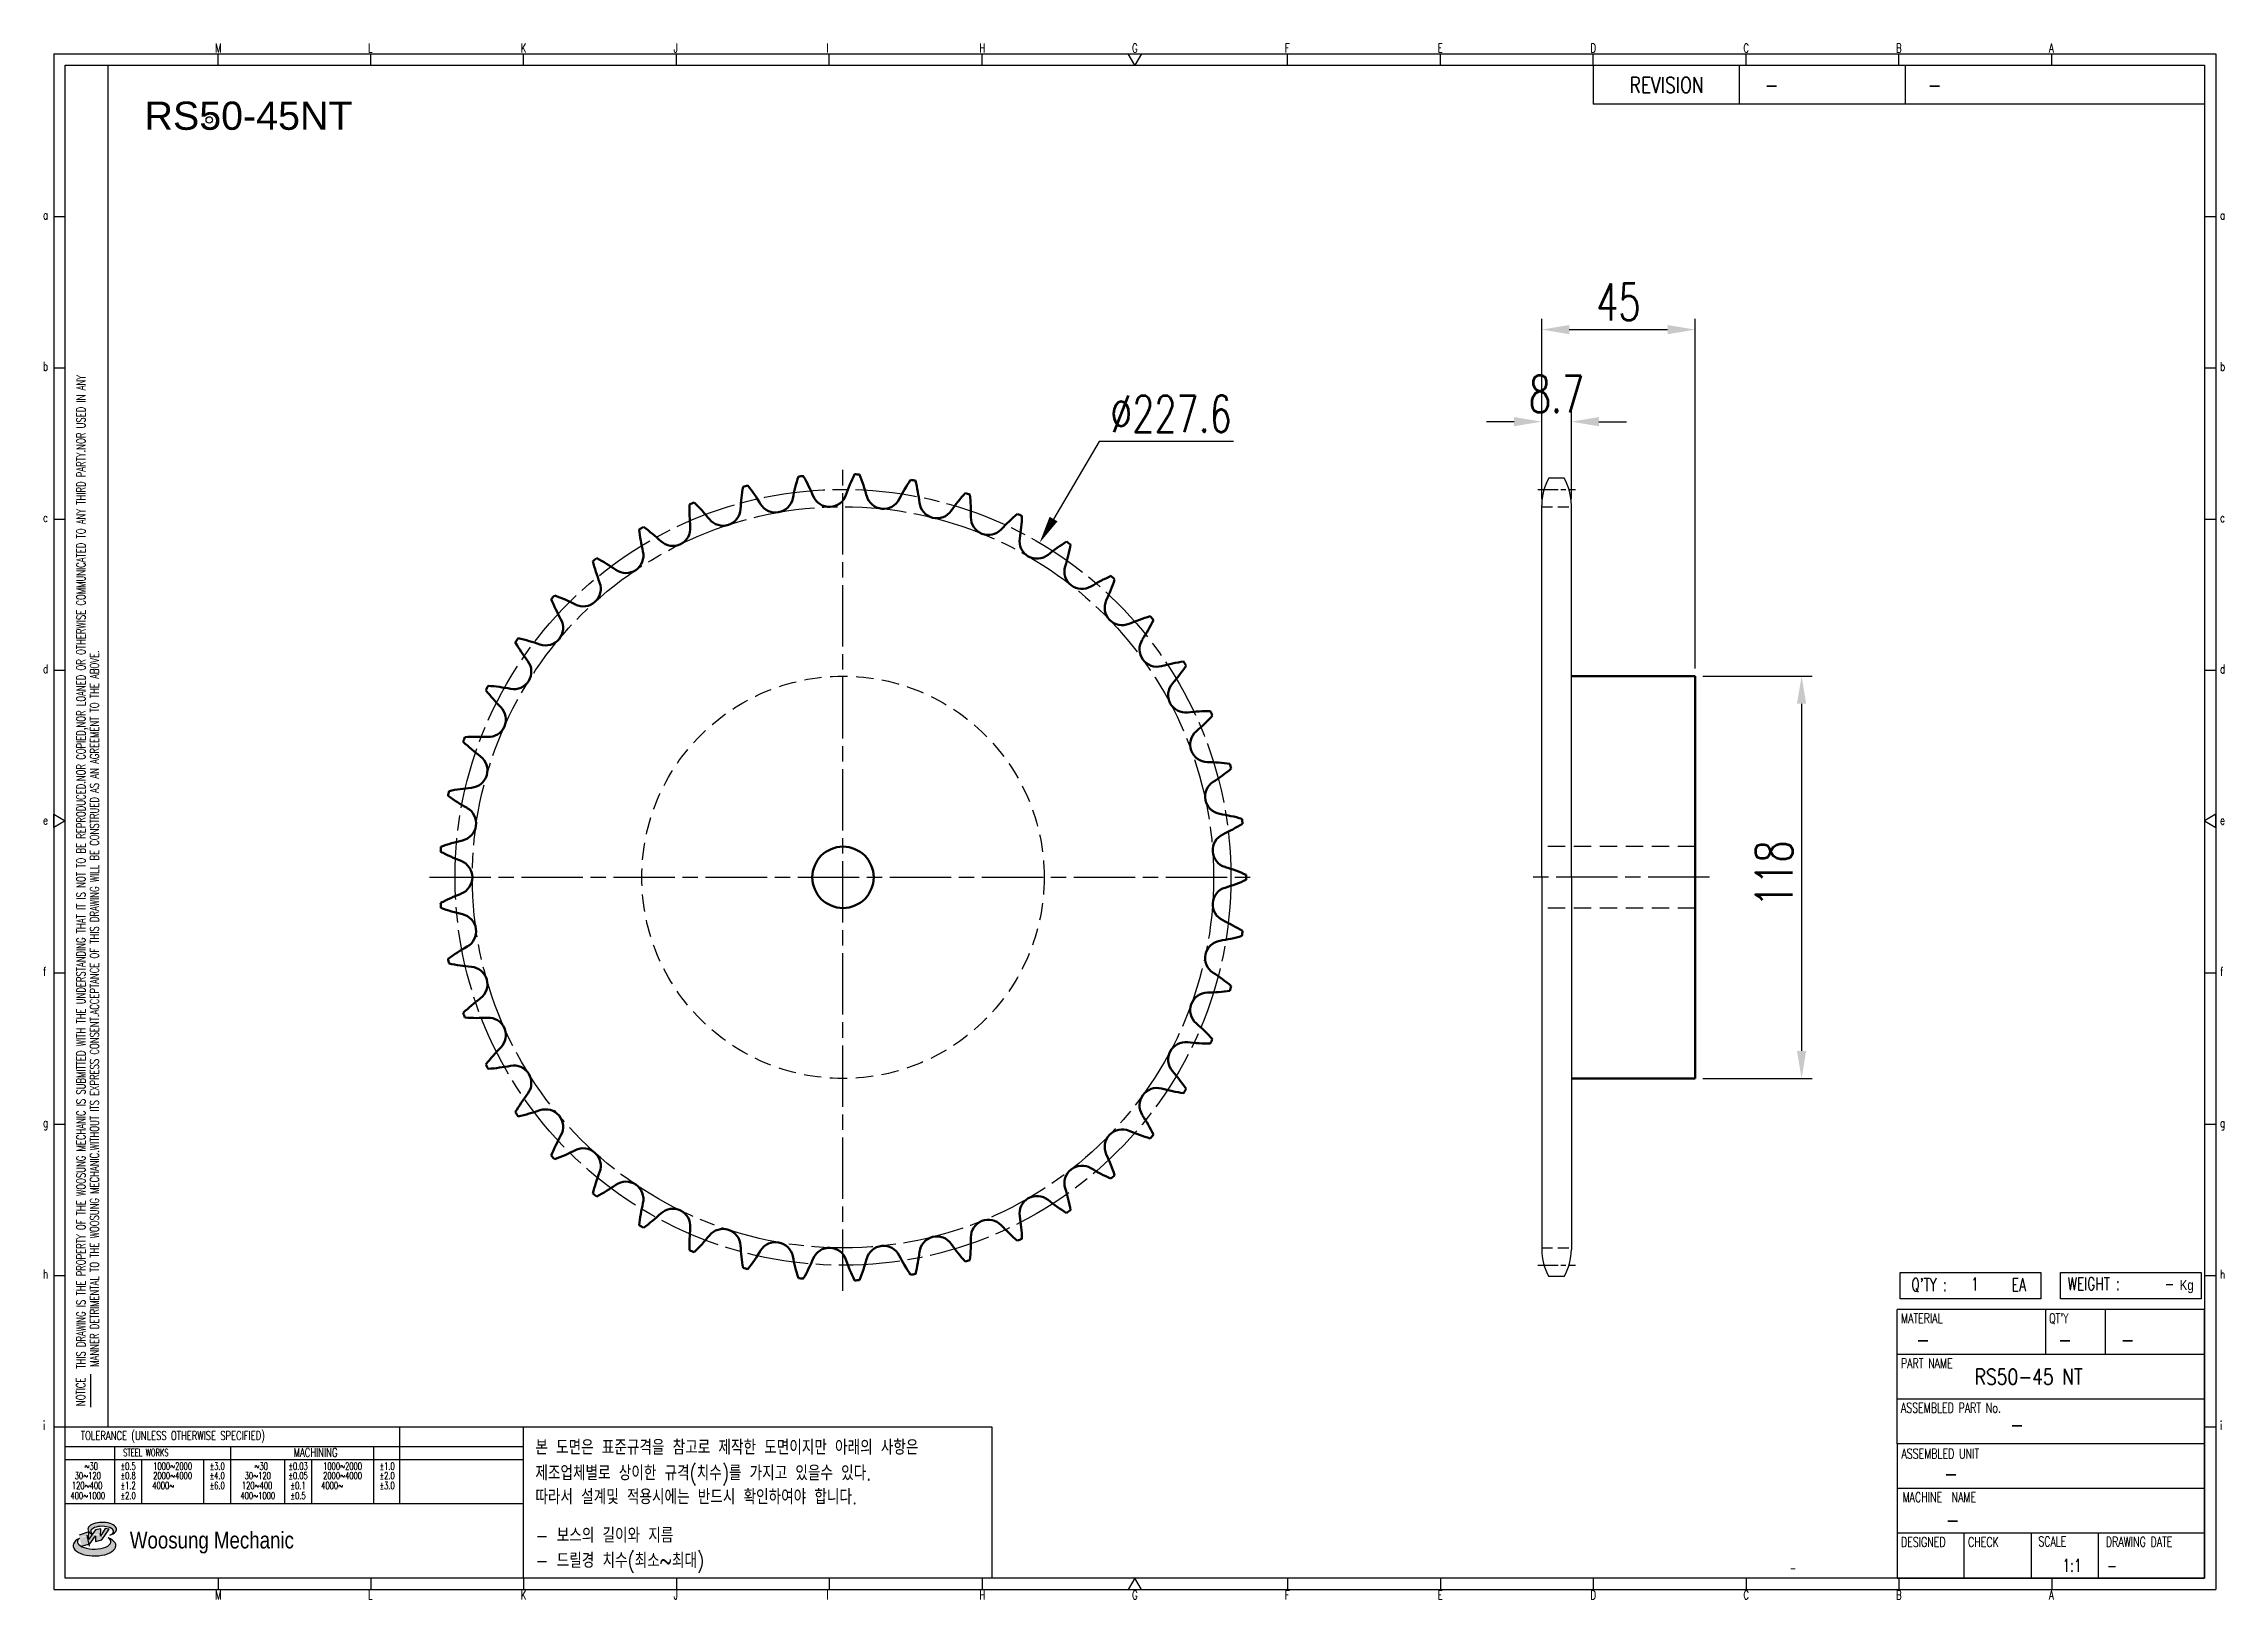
# Model space of a CAD drawing. Header units: millimetres. Extents: x 8306 to 8946, y 4749 to 5205.
import ezdxf
from ezdxf.enums import TextEntityAlignment as Align

# ---------------------------------------------------------------- set-up
doc = ezdxf.new("R2010")
doc.units = ezdxf.units.MM
for name, pattern in [('AM_ISO08W050', [18, 12, -1.5, 3, -1.5]), ('AM_ISO08W050x2', [9, 6, -0.75, 1.5, -0.75]), ('HIDDEN', [9.525, 6.35, -3.175])]:
    doc.linetypes.add(name, pattern=pattern)
for name, color, linetype, lineweight in [('20', 7, 'Continuous', 50), ('22', 30, 'AM_ISO08W050', 25), ('23', 40, 'AM_ISO08W050', 25), ('VIS', 7, 'Continuous', 50)]:
    doc.layers.add(name, color=color, linetype=linetype, lineweight=lineweight)
for name, color, linetype in [('HL', 2, 'HIDDEN'), ('S-DIM', 7, 'Continuous'), ('TITLE', 7, 'Continuous'), ('도면레이아웃', 7, 'Continuous')]:
    doc.layers.add(name, color=color, linetype=linetype)
doc.styles.add('HAN', font='ROMANS.shx', dxfattribs={"width": 0.7, "bigfont": 'whgtxt.shx'})
doc.styles.add('HKD_ST2', font='romans.shx', dxfattribs={"width": 0.7, "height": 4, "bigfont": '@extfont2.shx'})
doc.styles.add('HSG', font='SIMPLEX.shx', dxfattribs={"width": 0.7, "bigfont": 'HSG.shx'})
doc.styles.add('ROMANS', font='romans.shx', dxfattribs={"width": 0.7, "bigfont": 'whgtxt.shx'})
doc.styles.add('SLDTEXTSTYLE4', font='arial.ttf', dxfattribs={"width": 0.8})
doc.styles.get("Standard").update_dxf_attribs({"font": 'arial.ttf'})
doc.dimstyles.new('APP23', dxfattribs={"dimscale": 4.5, "dimtxt": 2.4, "dimasz": 1.8, "dimexe": 0.7, "dimexo": 0.5, "dimgap": 0.6, "dimtad": 1, "dimtoh": 1, "dimdec": 1, "dimrnd": 0.01, "dimzin": 9, "dimdsep": 46, "dimtxsty": 'HSG', "dimcen": 0, "dimclrd": 1, "dimclre": 1, "dimclrt": 256, "dimazin": 2, "dimtp": 1, "dimtm": 1, "dimtfac": 0.5, "dimtdec": 1, "dimtix": 1, "dimtofl": 0, "dimtmove": 0, "dimatfit": 3, "dimfxl": 0, "dimtvp": 1, "dimtolj": 2, "dimlwd": -1, "dimlwe": -1, "dimarcsym": 0})

# ---------------------------------------------------------------- blocks, each defined once
blk = doc.blocks.new('SUYWSHJH')
at = {"layer": '도면레이아웃'}
h = blk.add_hatch(color=10, dxfattribs=at)
h.paths.add_polyline_path([(1.544, 35.177), (1.554, 34.966), (1.779, 35.034), (2.054, 35.422), (1.908, 35.446), (1.728, 35.167), (1.741, 35.439), (1.547, 35.405), (1.292, 35.041), (1.295, 35.33), (0.943, 35.208), (1.03, 34.8), (1.336, 34.885)])
edge = h.paths.add_edge_path()
edge.add_ellipse((1.795, 35.421), major_axis=(-0.53, 0), ratio=0.487785, start_angle=122.36065, end_angle=403.39574)
edge.add_line((1.411, 35.244), (1.419, 35.261))
edge.add_ellipse((1.798, 35.344), major_axis=(-0.423, 0), ratio=0.444396, start_angle=131.58977, end_angle=386.19408, ccw=False)
edge = h.paths.add_edge_path()
edge.add_ellipse((1.512, 34.815), major_axis=(-0.793, 0), ratio=0.480113, start_angle=314.67633, end_angle=590.85213)
edge.add_ellipse((1.501, 34.958), major_axis=(-0.62, 0), ratio=0.43311, start_angle=331.7024, end_angle=574.42495, ccw=False)
for p, q in [((0, 90.118), (80.15, 90.118)), ((0, 90.118), (0, 33.191)), ((6.089, 89.693), (6.089, 90.118)), ((11.753, 89.693), (11.753, 90.118)), ((17.418, 89.693), (17.418, 90.118)), ((23.082, 89.693), (23.082, 90.118)), ((28.746, 89.693), (28.746, 90.118)), ((34.411, 89.693), (34.411, 90.118)), ((45.739, 89.693), (45.739, 90.118)), ((51.404, 89.693), (51.404, 90.118)), ((57.068, 89.693), (57.068, 90.118)), ((62.732, 89.693), (62.732, 90.118)), ((68.397, 89.693), (68.397, 90.118)), ((74.061, 89.693), (74.061, 90.118)), ((80.15, 90.118), (80.15, 33.191)), ((0, 84.085), (0.425, 84.085)), ((79.725, 84.085), (80.15, 84.085)), ((0, 78.478), (0.425, 78.478)), ((79.725, 78.478), (80.15, 78.478)), ((0, 72.87), (0.425, 72.87)), ((79.725, 72.87), (80.15, 72.87)), ((0, 67.262), (0.425, 67.262)), ((79.725, 67.262), (80.15, 67.262)), ((0, 56.047), (0.425, 56.047)), ((79.725, 56.047), (80.15, 56.047)), ((0, 50.439), (0.425, 50.439)), ((79.725, 50.439), (80.15, 50.439)), ((0, 44.832), (0.425, 44.832)), ((79.725, 44.832), (80.15, 44.832)), ((1.377, 39.947), (1.377, 41.174)), ((0, 39.224), (0.425, 39.224)), ((79.725, 39.224), (80.15, 39.224)), ((0, 33.191), (80.15, 33.191)), ((6.089, 33.616), (6.089, 33.191)), ((11.753, 33.616), (11.753, 33.191)), ((17.418, 33.616), (17.418, 33.191)), ((23.082, 33.616), (23.082, 33.191)), ((28.746, 33.616), (28.746, 33.191)), ((34.411, 33.616), (34.411, 33.191)), ((45.739, 33.616), (45.739, 33.191)), ((51.404, 33.616), (51.404, 33.191)), ((57.068, 33.616), (57.068, 33.191)), ((62.732, 33.616), (62.732, 33.191)), ((68.397, 33.616), (68.397, 33.191)), ((74.061, 33.616), (74.061, 33.191))]:
    blk.add_line(p, q)
at = {"color": 2}
for p, q in [((2.017, 39.224), (2.017, 89.693)), ((0.425, 39.224), (17.418, 39.224)), ((12.816, 39.224), (12.816, 36.382)), ((17.418, 33.616), (17.418, 39.224)), ((0.425, 38.487), (17.418, 38.487)), ((0.425, 38.012), (17.418, 38.012)), ((2.257, 38.487), (2.257, 36.382)), ((3.257, 38.012), (3.257, 36.382)), ((5.557, 38.012), (5.557, 36.382)), ((6.557, 38.5), (6.557, 36.382)), ((8.557, 38.012), (8.557, 36.382)), ((9.557, 38.026), (9.557, 36.382)), ((11.857, 38.487), (11.857, 36.382)), ((0.425, 36.382), (17.418, 36.382))]:
    blk.add_line(p, q, dxfattribs=at)
at = {"color": 6, "ltscale": 0.5}
for p, q in [((57.068, 89.693), (57.068, 88.246)), ((62.47, 89.693), (62.47, 88.246)), ((68.635, 89.693), (68.635, 88.246)), ((79.725, 88.246), (57.068, 88.246)), ((68.336, 38.59), (68.336, 43.563)), ((79.725, 43.563), (68.336, 43.563)), ((73.827, 43.563), (73.827, 41.905)), ((76.037, 43.563), (76.037, 41.905)), ((79.725, 38.59), (79.725, 43.563)), ((79.725, 41.905), (68.336, 41.905)), ((79.725, 40.248), (68.336, 40.248)), ((68.336, 38.59), (68.336, 33.616)), ((79.725, 38.59), (68.336, 38.59)), ((79.725, 33.616), (79.725, 38.59)), ((79.725, 36.932), (68.336, 36.932)), ((79.725, 35.274), (68.336, 35.274)), ((70.822, 33.616), (70.822, 35.274)), ((73.309, 33.616), (73.309, 35.274)), ((75.796, 33.616), (75.796, 35.274)), ((68.336, 33.616), (79.725, 33.616))]:
    blk.add_line(p, q, dxfattribs=at)
for points in [[(40.075, 89.693), (39.83, 90.118), (40.32, 90.118)], [(0.425, 89.693), (79.725, 89.693), (79.725, 33.616), (0.425, 33.616)], [(0.425, 61.679), (0, 61.433), (0, 61.924)], [(79.725, 61.679), (80.15, 61.433), (80.15, 61.924)], [(40.075, 33.616), (39.83, 33.191), (40.32, 33.191)]]:
    blk.add_lwpolyline(points, close=True)
at = {"layer": 'TITLE', "color": 20}
for p, q in [((68.449, 43.961), (68.449, 44.936)), ((68.449, 44.936), (73.654, 44.936)), ((73.654, 44.936), (73.654, 43.961)), ((74.39, 43.961), (74.39, 44.936)), ((74.39, 44.936), (79.595, 44.936)), ((79.595, 44.936), (79.595, 43.961)), ((73.654, 43.961), (68.449, 43.961)), ((79.595, 43.961), (74.39, 43.961))]:
    blk.add_line(p, q, dxfattribs=at)
at = {"layer": '도면레이아웃'}
for p, q in [((1.295, 35.33), (0.943, 35.208)), ((1.03, 34.8), (1.336, 34.885)), ((1.224, 35.208), (1.311, 34.8)), ((1.224, 35.208), (1.224, 35.208)), ((1.547, 35.405), (1.292, 35.041)), ((1.292, 35.041), (1.295, 35.33)), ((1.336, 34.885), (1.544, 35.177)), ((1.419, 35.261), (1.411, 35.244)), ((1.544, 35.177), (1.554, 34.966)), ((1.741, 35.439), (1.547, 35.405)), ((1.554, 34.966), (1.779, 35.034)), ((1.908, 35.446), (1.728, 35.167)), ((1.728, 35.167), (1.741, 35.439)), ((1.779, 35.034), (2.054, 35.422)), ((2.054, 35.422), (1.908, 35.446))]:
    blk.add_line(p, q, dxfattribs=at)
for centre, major_axis, ratio, start_param, end_param in [((1.795, 35.421), (-0.53, 0), 0.487785, 2.135596, 7.040584), ((1.512, 34.815), (-0.793, 0), 0.480113, 5.492138, 10.312315), ((1.501, 34.958), (-0.62, 0), 0.43311, 5.789299, 10.025607), ((1.798, 35.344), (-0.423, 0), 0.444396, 2.296675, 6.740358)]:
    blk.add_ellipse(centre, major_axis=major_axis, ratio=ratio, start_param=start_param, end_param=end_param, dxfattribs=at)
at = {"color": 4, "style": 'HKD_ST2', "width": 0.7}
for s, p in [('M', (5.988, 90.164)), ('L', (11.652, 90.164)), ('K', (17.316, 90.164)), ('J', (22.981, 90.164)), ('I', (28.645, 90.164)), ('H', (34.309, 90.164)), ('G', (39.974, 90.164)), ('F', (45.638, 90.164)), ('E', (51.302, 90.164)), ('D', (56.967, 90.164)), ('C', (62.631, 90.164)), ('B', (68.295, 90.164)), ('A', (73.96, 90.164)), ('a', (-0.395, 83.976)), ('a', (80.305, 83.97)), ('b', (-0.395, 78.368)), ('b', (80.305, 78.362)), ('c', (-0.395, 72.76)), ('c', (80.305, 72.754)), ('d', (-0.395, 67.153)), ('d', (80.305, 67.147)), ('e', (-0.395, 61.545)), ('e', (80.305, 61.539)), ('f', (-0.395, 55.937)), ('f', (80.305, 55.931)), ('g', (-0.395, 50.33)), ('g', (80.305, 50.324)), ('h', (-0.395, 44.722)), ('h', (80.305, 44.716)), ('i', (-0.395, 39.114)), ('i', (80.305, 39.108)), ('M', (5.988, 32.824)), ('L', (11.652, 32.824)), ('K', (17.316, 32.824)), ('J', (22.981, 32.824)), ('I', (28.645, 32.824)), ('H', (34.309, 32.824)), ('G', (39.974, 32.824)), ('F', (45.638, 32.824)), ('E', (51.302, 32.824)), ('D', (56.967, 32.824)), ('C', (62.631, 32.824)), ('B', (68.295, 32.824)), ('A', (73.96, 32.824))]:
    blk.add_text(s, height=0.326, dxfattribs=at).set_placement(p)
for s, height, style, width, p in [('REVISION', 0.5806, 'HAN', 0.8, (58.415, 88.664)), ('-', 0.581, 'HAN', 0.8, (63.426, 88.664)), ('-', 0.581, 'HAN', 0.8, (69.468, 88.664)), ("Q'TY : ", 0.4746, 'HKD_ST2', 0.7, (68.857, 44.253)), ('1', 0.475, 'HKD_ST2', 0.7, (71.071, 44.275)), ('EA', 0.4746, 'HKD_ST2', 0.7, (72.578, 44.253)), ('WEIGHT : ', 0.4746, 'HKD_ST2', 0.7, (74.65, 44.286)), ('-', 0.581, 'HAN', 0.8, (69.029, 42.157)), ('-', 0.581, 'HAN', 0.8, (74.289, 42.157)), ('-', 0.581, 'HAN', 0.8, (76.623, 42.157)), ('-', 0.581, 'HAN', 0.8, (72.515, 39.013)), ('-', 0.581, 'HAN', 0.8, (70.067, 37.189)), ('-', 0.581, 'HAN', 0.8, (70.126, 35.48)), ('1:1', 0.4746, 'HKD_ST2', 0.7, (74.458, 33.848)), ('-', 0.475, 'HKD_ST2', 0.7, (76.112, 33.837))]:
    blk.add_text(s, height=height, dxfattribs=dict(style=style, width=width)).set_placement(p)
at = {"color": 6, "style": 'HKD_ST2', "width": 0.7}
for s, p in [(' THIS DRAWING IS THE PROPERTY OF THE WOOSUNG MECHANIC IS SUBMITTED WITH THE UNDERSTANDING THAT IT IS NOT TO BE REPRODUCED.NOR COPIED,NOR LOANED OR OTHERWISE COMMUNICATED TO ANY THIRD PARTY.NOR USED IN ANY', (1.173, 41.217)), ('MANNER DETRIMENTAL TO THE WOOSUNG MECHANIC.WITHOUT ITS EXPRESS CONSENT.ACCEPTANCE OF THIS DRAWING WILL BE CONSTRUED AS AN AGREEMENT TO THE ABOVE.', (1.672, 41.447))]:
    blk.add_text(s, height=0.326266, rotation=90, dxfattribs=at).set_placement(p)
at = {"style": 'HKD_ST2', "width": 0.7}
blk.add_text('-', height=0.475, dxfattribs=at).set_placement((78.613, 44.286), align=Align.RIGHT)
at = {"color": 4, "style": 'HKD_ST2', "width": 0.7}
for s, height, p in [('MATERIAL', 0.3651, (68.474, 43.425)), ("QT'Y", 0.3651, (73.965, 43.425)), ('PART NAME', 0.3651, (68.474, 41.756)), ('ASSEMBLED PART No.', 0.36511, (68.474, 40.109)), ('ASSEMBLED UNIT', 0.36511, (68.49, 38.408)), ('MACHINE  NAME', 0.36511, (68.532, 36.794)), ('DESIGNED', 0.3651, (68.474, 35.136)), ('CHECK', 0.3651, (70.961, 35.136)), ('SCALE', 0.3651, (73.566, 35.153)), ('DRAWING DATE', 0.36511, (76.071, 35.141))]:
    blk.add_text(s, height=height, dxfattribs=at).set_placement(p, align=Align.TOP_LEFT)
at = {"style": 'HKD_ST2', "width": 0.7}
blk.add_text('NOTICE', height=0.3263, rotation=90, dxfattribs=at).set_placement((1.163, 39.988))
for s, height, style, width, p in [('TOLERANCE (UNLESS OTHERWISE SPECIFIED)', 0.32627, 'HKD_ST2', 0.7, (4.417, 38.896)), ('-', 0.326, 'ROMANS', 0.65, (64.469, 33.975))]:
    blk.add_text(s, height=height, dxfattribs=dict(style=style, width=width)).set_placement(p, align=Align.MIDDLE_CENTER)
at = {"color": 4, "style": 'HKD_ST2', "width": 0.7}
for s, height, p in [('STEEL WORKS', 0.26101, (3.416, 38.268)), ('MACHINING', 0.3263, (9.707, 38.27)), ('%%P0.5', 0.261, (2.757, 37.762)), ('%%P0.8', 0.261, (2.757, 37.411)), ('%%P3.0', 0.261, (6.057, 37.762)), ('%%P4.0', 0.261, (6.057, 37.411)), ('%%P0.03', 0.261, (9.057, 37.762)), ('%%P0.05', 0.261, (9.057, 37.411)), ('%%P1.0', 0.261, (12.357, 37.762)), ('%%P2.0', 0.261, (12.357, 37.411)), ('%%P1.2', 0.261, (2.757, 37.045)), ('%%P2.0', 0.261, (2.757, 36.67)), ('%%P6.0', 0.261, (6.057, 37.045)), ('%%P0.1', 0.261, (9.057, 37.045)), ('%%P0.5', 0.261, (9.057, 36.67)), ('%%P3.0', 0.261, (12.357, 37.045))]:
    blk.add_text(s, height=height, dxfattribs=at).set_placement(p, align=Align.MIDDLE)
for s, height, p in [('30%%126120', 0.261, (1.263, 37.411)), ('%%12630', 0.261, (1.389, 37.762)), ('2000%%1264000', 0.26101, (4.407, 37.411)), ('1000%%1262000', 0.26101, (4.407, 37.762)), ('30%%126120', 0.261, (7.563, 37.411)), ('%%12630', 0.261, (7.689, 37.762)), ('2000%%1264000', 0.26101, (10.707, 37.411)), ('1000%%1262000', 0.26101, (10.707, 37.762)), ('400%%1261000', 0.26101, (1.263, 36.67)), ('120%%126400', 0.26101, (1.237, 37.045)), ('4000%%126', 0.261, (4.061, 37.045)), ('400%%1261000', 0.26101, (7.563, 36.67)), ('120%%126400', 0.26101, (7.537, 37.045)), ('4000%%126', 0.261, (10.321, 37.045))]:
    blk.add_text(s, height=height, dxfattribs=at).set_placement(p, align=Align.MIDDLE_CENTER)
at = {"color": 1, "style": 'SLDTEXTSTYLE4', "width": 0.8}
blk.add_text('Woosung Mechanic', height=0.61957, dxfattribs=at).set_placement((2.822, 34.711))
at = {"layer": 'TITLE', "width": 0.8}
blk.add_text('Kg', height=0.3789, dxfattribs=at).set_placement((78.807, 44.286))
blk = doc.blocks.new('*D402')
at = {"layer": 'Defpoints', "color": 0, "transparency": 16777216}
for p in [(8754.58, 5094.27), (8745.88, 5069.33), (8754.58, 5069.33)]:
    blk.add_point(p, dxfattribs=at)
at = {"layer": 'S-DIM', "color": 1, "transparency": 16777216}
for p, q in [((8737.78, 5094.27), (8729.68, 5094.27)), ((8745.88, 5071.58), (8745.88, 5097.42)), ((8754.58, 5071.58), (8754.58, 5097.42)), ((8762.68, 5094.27), (8770.78, 5094.27))]:
    blk.add_line(p, q, dxfattribs=at)
for points in [[(8737.78, 5095.62), (8737.78, 5092.92), (8745.88, 5094.27)], [(8762.68, 5095.62), (8762.68, 5092.92), (8754.58, 5094.27)]]:
    blk.add_solid(points, dxfattribs=at)
at = {"layer": 'S-DIM', "transparency": 16777216, "insert": (8750.23, 5102.37), "char_height": 10.8, "attachment_point": 5, "style": 'HSG'}
blk.add_mtext('\\A2;8.7', dxfattribs=at)
blk = doc.blocks.new('*D399')
at = {"layer": 'Defpoints', "color": 0, "transparency": 16777216}
for p in [(8790.88, 5121.27), (8745.88, 5069.33), (8790.88, 5019.63)]:
    blk.add_point(p, dxfattribs=at)
at = {"layer": 'S-DIM', "color": 1, "transparency": 16777216}
for p, q in [((8745.88, 5071.58), (8745.88, 5124.42)), ((8790.88, 5021.88), (8790.88, 5124.42)), ((8753.98, 5121.27), (8782.78, 5121.27))]:
    blk.add_line(p, q, dxfattribs=at)
for points in [[(8753.98, 5122.62), (8753.98, 5119.92), (8745.88, 5121.27)], [(8782.78, 5122.62), (8782.78, 5119.92), (8790.88, 5121.27)]]:
    blk.add_solid(points, dxfattribs=at)
at = {"layer": 'S-DIM', "transparency": 16777216, "insert": (8768.38, 5129.37), "char_height": 10.8, "attachment_point": 5, "style": 'HSG'}
blk.add_mtext('\\A2;45', dxfattribs=at)
blk = doc.blocks.new('*D400')
at = {"layer": 'Defpoints', "color": 0, "transparency": 16777216}
for p in [(8790.88, 5019.63), (8790.88, 4901.63), (8822.1, 4901.63)]:
    blk.add_point(p, dxfattribs=at)
at = {"layer": 'S-DIM', "color": 1, "transparency": 16777216}
for p, q in [((8793.13, 5019.63), (8825.25, 5019.63)), ((8822.1, 5011.53), (8822.1, 4909.73)), ((8793.13, 4901.63), (8825.25, 4901.63))]:
    blk.add_line(p, q, dxfattribs=at)
for points in [[(8820.75, 5011.53), (8823.45, 5011.53), (8822.1, 5019.63)], [(8820.75, 4909.73), (8823.45, 4909.73), (8822.1, 4901.63)]]:
    blk.add_solid(points, dxfattribs=at)
at = {"layer": 'S-DIM', "transparency": 16777216, "insert": (8814, 4961.73), "char_height": 10.8, "attachment_point": 5, "rotation": 90, "style": 'HSG'}
blk.add_mtext('\\A2;118', dxfattribs=at)
blk = doc.blocks.new('*D403')
at = {"layer": 'Defpoints', "color": 0, "transparency": 16777216}
for p in [(8598.6, 5058.73), (8483.28, 4862.53)]:
    blk.add_point(p, dxfattribs=at)
at = {"layer": 'S-DIM', "color": 1, "transparency": 16777216}
for p, q in [((8616.07, 5088.45), (8602.7, 5065.71)), ((8655.49, 5088.45), (8616.07, 5088.45))]:
    blk.add_line(p, q, dxfattribs=at)
blk.add_solid([(8601.54, 5066.39), (8603.87, 5065.03), (8598.6, 5058.73)], dxfattribs=at)
at = {"layer": 'S-DIM', "transparency": 16777216, "insert": (8637.13, 5096.55), "char_height": 10.8, "attachment_point": 5, "style": 'HSG'}
blk.add_mtext('\\A2;∅227.6', dxfattribs=at)

msp = doc.modelspace()

# ---------------------------------------------------------------- linework, layer by layer
for p, q in [((8752.45, 5077.73), (8748.01, 5077.73)), ((8745.88, 4960.63), (8745.88, 5069.79)), ((8754.58, 4960.63), (8754.58, 5069.79)), ((8745.88, 4960.63), (8745.88, 4851.47)), ((8754.58, 4960.63), (8754.58, 4851.47)), ((8752.45, 4843.53), (8748.01, 4843.53))]:
    msp.add_line(p, q)
at = {"color": 4}
msp.add_lwpolyline([(8447.26, 4799.5), (8584.63, 4799.5), (8584.63, 4755.12), (8447.26, 4755.12)], close=True, dxfattribs=at)
msp.add_circle((8355.06, 5182.76), 0.956)
for centre, start, end in [((8761.75, 5069.79), 150, 180), ((8738.71, 5069.79), 0, 30), ((8761.75, 4851.47), 180, 210), ((8738.71, 4851.47), 330, 0)]:
    msp.add_arc(centre, 15.87, start, end)
at = {"layer": '20'}
for centre, radius, start, end in [((8596, 5054.07), 57.3, 154.37569, 161), ((8540.94, 4960.63), 118.27, 87.64349, 88.35651), ((8568.11, 5065.63), 57.3, 170.37569, 177), ((8540.94, 4960.63), 118.27, 103.64349, 104.35651), ((8467.65, 5040.58), 57.3, 31, 37.62431), ((8582.46, 5060.83), 57.3, 162.37569, 169), ((8540.94, 4960.63), 118.27, 95.64349, 96.35651), ((8479.49, 5050), 57.3, 23, 29.62431), ((8536.96, 5074.4), 5.13, 203, 341), ((8492.53, 5057.69), 57.3, 15, 21.62431), ((8552.84, 5073.84), 5.13, 195, 333), ((8608.47, 5045.5), 57.3, 146.37569, 153), ((8540.94, 4960.63), 118.27, 79.64349, 80.35651), ((8506.51, 5063.48), 57.3, 7, 13.62431), ((8619.62, 5035.28), 57.3, 138.37569, 145), ((8540.94, 4960.63), 118.27, 71.64349, 72.35651), ((8521.16, 5067.27), 57.3, 359, 5.62431), ((8553.23, 5068.39), 57.3, 178.37569, 185), ((8540.94, 4960.63), 118.27, 111.64349, 112.35651), ((8457.24, 5029.61), 57.3, 39, 45.62431), ((8505.76, 5068.9), 5.13, 219, 357), ((8521.17, 5072.74), 5.13, 211, 349), ((8568.48, 5071.09), 5.13, 187, 325), ((8583.58, 5066.18), 5.13, 179, 317), ((8629.24, 5023.6), 57.3, 130.37569, 137), ((8540.94, 4960.63), 118.27, 63.64349, 64.35651), ((8536.19, 5068.98), 57.3, 351, 357.62431), ((8540.94, 4960.63), 118.27, 119.64349, 120.35651), ((8538.11, 5069.05), 57.3, 186.37569, 193), ((8448.45, 5017.29), 57.3, 47, 53.62431), ((8491.03, 5062.95), 5.13, 227, 5), ((8597.86, 5059.22), 5.13, 171, 309), ((8540.94, 4960.63), 118.27, 127.64349, 128.35651), ((8523.05, 5067.6), 57.3, 194.37569, 201), ((8441.47, 5003.86), 57.3, 55, 61.62431), ((8477.28, 5055.01), 5.13, 235, 13), ((8637.15, 5010.7), 57.3, 122.37569, 129), ((8551.32, 5068.59), 57.3, 343, 349.62431), ((8540.94, 4960.63), 118.27, 55.64349, 56.35651), ((8464.76, 5045.23), 5.13, 243, 21), ((8611.02, 5050.34), 5.13, 163, 301), ((8643.18, 4996.82), 57.3, 114.37569, 121), ((8566.24, 5066.09), 57.3, 335, 341.62431), ((8540.94, 4960.63), 118.27, 47.64349, 48.35651), ((8540.94, 4960.63), 118.27, 135.64349, 136.35651), ((8508.34, 5064.07), 57.3, 202.37569, 209), ((8436.42, 4989.6), 57.3, 63, 69.62431), ((8622.83, 5039.71), 5.13, 155, 293), ((8453.73, 5033.8), 5.13, 251, 29), ((8647.22, 4982.24), 57.3, 106.37569, 113), ((8580.67, 5061.55), 57.3, 327, 333.62431), ((8540.94, 4960.63), 118.27, 39.64349, 40.35651), ((8540.94, 4960.63), 118.27, 143.64349, 144.35651), ((8494.26, 5058.53), 57.3, 210.37569, 217), ((8433.4, 4974.77), 57.3, 71, 77.62431), ((8633.04, 5027.54), 5.13, 147, 285), ((8444.4, 5020.95), 5.13, 259, 37), ((8649.19, 4967.24), 57.3, 98.37569, 105), ((8594.33, 5055.03), 57.3, 319, 325.62431), ((8540.94, 4960.63), 118.27, 31.64349, 32.35651), ((8540.94, 4960.63), 118.27, 151.64349, 152.35651), ((8481.09, 5051.08), 57.3, 218.37569, 225), ((8432.48, 4959.67), 57.3, 79, 85.62431), ((8641.45, 5014.07), 5.13, 139, 277), ((8436.94, 5006.93), 5.13, 267, 45), ((8649.06, 4952.11), 57.3, 90.37569, 97), ((8540.94, 4960.63), 118.27, 23.64349, 24.35651), ((8647.91, 4999.56), 5.13, 131, 269), ((8606.95, 5046.68), 57.3, 311, 317.62431), ((8540.94, 4960.63), 118.27, 159.64349, 160.35651), ((8469.08, 5041.87), 57.3, 226.37569, 233), ((8433.67, 4944.58), 57.3, 87, 93.62431), ((8431.51, 4992.01), 5.13, 275, 53), ((8646.82, 4937.14), 57.3, 82.37569, 89), ((8618.29, 5036.66), 57.3, 303, 309.62431), ((8540.94, 4960.63), 118.27, 15.64349, 16.35651), ((8540.94, 4960.63), 118.27, 167.64349, 168.35651), ((8458.47, 5031.08), 57.3, 234.37569, 241), ((8436.95, 4929.81), 57.3, 95, 101.62431), ((8652.29, 4984.3), 5.13, 123, 261), ((8428.21, 4976.47), 5.13, 283, 61), ((8642.52, 4922.63), 57.3, 74.37569, 81), ((8540.94, 4960.63), 118.27, 7.64349, 8.35651), ((8442.25, 4915.64), 57.3, 103, 109.62431), ((8654.5, 4968.57), 5.13, 115, 253), ((8628.11, 5025.15), 57.3, 295, 301.62431), ((8540.94, 4960.63), 118.27, 175.64349, 176.35651), ((8449.47, 5018.92), 57.3, 242.37569, 249), ((8427.1, 4960.63), 5.13, 291, 69), ((8654.5, 4952.69), 5.13, 107, 245), ((8636.25, 4908.86), 57.3, 66.37569, 73), ((8636.25, 5012.39), 57.3, 287, 293.62431), ((8540.94, 4960.63), 118.27, 359.64349, 0.35651), ((8449.47, 4902.34), 57.3, 111, 117.62431), ((8540.94, 4960.63), 118.27, 183.64349, 184.35651), ((8442.25, 5005.62), 57.3, 250.37569, 257), ((8428.21, 4944.79), 5.13, 299, 77), ((8628.11, 4896.1), 57.3, 58.37569, 65), ((8540.94, 4960.63), 118.27, 351.64349, 352.35651), ((8458.47, 4890.18), 57.3, 119, 125.62431), ((8652.29, 4936.96), 5.13, 99, 237), ((8642.52, 4998.62), 57.3, 279, 285.62431), ((8540.94, 4960.63), 118.27, 191.64349, 192.35651), ((8436.95, 4991.45), 57.3, 258.37569, 265), ((8431.51, 4929.25), 5.13, 307, 85), ((8618.29, 4884.6), 57.3, 50.37569, 57), ((8647.91, 4921.69), 5.13, 91, 229), ((8646.82, 4984.12), 57.3, 271, 277.62431), ((8540.94, 4960.63), 118.27, 343.64349, 344.35651), ((8469.08, 4879.39), 57.3, 127, 133.62431), ((8540.94, 4960.63), 118.27, 199.64349, 200.35651), ((8433.67, 4976.67), 57.3, 266.37569, 273), ((8436.94, 4914.33), 5.13, 315, 93), ((8606.95, 4874.57), 57.3, 42.37569, 49), ((8540.94, 4960.63), 118.27, 335.64349, 336.35651), ((8481.09, 4870.18), 57.3, 135, 141.62431), ((8641.45, 4907.18), 5.13, 83, 221), ((8649.06, 4969.15), 57.3, 263, 269.62431), ((8540.94, 4960.63), 118.27, 207.64349, 208.35651), ((8432.48, 4961.59), 57.3, 274.37569, 281), ((8444.4, 4900.3), 5.13, 323, 101), ((8594.33, 4866.22), 57.3, 34.37569, 41), ((8494.26, 4862.73), 57.3, 143, 149.62431), ((8633.04, 4893.72), 5.13, 75, 213), ((8649.19, 4954.02), 57.3, 255, 261.62431), ((8540.94, 4960.63), 118.27, 327.64349, 328.35651), ((8540.94, 4960.63), 118.27, 215.64349, 216.35651), ((8433.4, 4946.49), 57.3, 282.37569, 289), ((8453.73, 4887.45), 5.13, 331, 109), ((8580.67, 4859.71), 57.3, 26.37569, 33), ((8508.34, 4857.19), 57.3, 151, 157.62431), ((8436.42, 4931.66), 57.3, 290.37569, 297), ((8464.76, 4876.03), 5.13, 339, 117), ((8622.83, 4881.55), 5.13, 67, 205), ((8647.22, 4939.02), 57.3, 247, 253.62431), ((8540.94, 4960.63), 118.27, 319.64349, 320.35651), ((8540.94, 4960.63), 118.27, 223.64349, 224.35651), ((8523.05, 4853.66), 57.3, 159, 165.62431), ((8611.02, 4870.92), 5.13, 59, 197), ((8643.18, 4924.44), 57.3, 239, 245.62431), ((8566.24, 4855.16), 57.3, 18.37569, 25), ((8540.94, 4960.63), 118.27, 231.64349, 232.35651), ((8441.47, 4917.39), 57.3, 298.37569, 305), ((8477.28, 4866.25), 5.13, 347, 125), ((8551.32, 4852.67), 57.3, 10.37569, 17), ((8540.94, 4960.63), 118.27, 311.64349, 312.35651), ((8538.11, 4852.21), 57.3, 167, 173.62431), ((8448.45, 4903.97), 57.3, 306.37569, 313), ((8491.03, 4858.31), 5.13, 355, 133), ((8597.86, 4862.04), 5.13, 51, 189), ((8637.15, 4910.56), 57.3, 231, 237.62431), ((8540.94, 4960.63), 118.27, 303.64349, 304.35651), ((8540.94, 4960.63), 118.27, 239.64349, 240.35651), ((8553.23, 4852.87), 57.3, 175, 181.62431), ((8457.24, 4891.65), 57.3, 314.37569, 321), ((8505.76, 4852.36), 5.13, 3, 141), ((8568.48, 4850.17), 5.13, 35, 173), ((8521.16, 4853.99), 57.3, 354.37569, 1), ((8583.58, 4855.08), 5.13, 43, 181), ((8629.24, 4897.66), 57.3, 223, 229.62431), ((8536.19, 4852.27), 57.3, 2.37569, 9), ((8540.94, 4960.63), 118.27, 247.64349, 248.35651), ((8568.11, 4855.63), 57.3, 183, 189.62431), ((8467.65, 4880.67), 57.3, 322.37569, 329), ((8521.17, 4848.52), 5.13, 11, 149), ((8582.46, 4860.43), 57.3, 191, 197.62431), ((8479.49, 4871.25), 57.3, 330.37569, 337), ((8536.96, 4846.86), 5.13, 19, 157), ((8492.53, 4863.57), 57.3, 338.37569, 345), ((8552.84, 4847.41), 5.13, 27, 165), ((8608.47, 4875.76), 57.3, 207, 213.62431), ((8506.51, 4857.78), 57.3, 346.37569, 353), ((8619.62, 4885.98), 57.3, 215, 221.62431), ((8540.94, 4960.63), 118.27, 295.64349, 296.35651), ((8540.94, 4960.63), 118.27, 255.64349, 256.35651), ((8540.94, 4960.63), 118.27, 263.64349, 264.35651), ((8596, 4867.19), 57.3, 199, 205.62431), ((8540.94, 4960.63), 118.27, 271.64349, 272.35651), ((8540.94, 4960.63), 118.27, 279.64349, 280.35651), ((8540.94, 4960.63), 118.27, 287.64349, 288.35651)]:
    msp.add_arc(centre, radius, start, end, dxfattribs=at)
at = {"layer": '22', "linetype": 'AM_ISO08W050x2'}
for p, q in [((8744.7, 5074.42), (8755.76, 5074.42)), ((8744.7, 4846.84), (8755.76, 4846.84))]:
    msp.add_line(p, q, dxfattribs=at)
at = {"layer": '23', "color": 4, "linetype": 'AM_ISO08W050x2', "ltscale": 3}
for p, q in [((8540.94, 4839.35), (8540.94, 5081.9)), ((8419.66, 4960.63), (8662.21, 4960.63)), ((8795.1, 4960.63), (8742.85, 4960.63))]:
    msp.add_line(p, q, dxfattribs=at)
for radius in [113.79, 108.71]:
    msp.add_circle((8540.94, 4960.63), radius, dxfattribs=at)
at = {"layer": 'HL', "ltscale": 0.5}
for p, q in [((8745.88, 5069.33), (8754.58, 5069.33)), ((8745.88, 4851.93), (8754.58, 4851.93))]:
    msp.add_line(p, q, dxfattribs=at)
at = {"layer": 'HL', "ltscale": 0.8}
for p, q in [((8790.88, 4969.63), (8745.88, 4969.63)), ((8790.88, 4951.63), (8745.88, 4951.63))]:
    msp.add_line(p, q, dxfattribs=at)
msp.add_circle((8540.94, 4960.63), 59, dxfattribs=at)
at = {"layer": 'VIS'}
for p, q in [((8790.88, 5019.63), (8754.58, 5019.63)), ((8790.88, 5019.63), (8790.88, 4901.63)), ((8790.88, 4901.63), (8754.58, 4901.63))]:
    msp.add_line(p, q, dxfattribs=at)
msp.add_circle((8540.94, 4960.63), 9, dxfattribs=at)

# ---------------------------------------------------------------- block references
at = {"xscale": 7.912832261389859, "yscale": 7.912832261389859, "zscale": 7.912832261389859}
msp.add_blockref('SUYWSHJH', (8309.44, 4489.12), dxfattribs=at)

# ---------------------------------------------------------------- texts
at = {"color": 2}
msp.add_text('RS50-45NT', height=8.268, dxfattribs=at).set_placement((8336.08, 5179.88))
at = {"style": 'HAN', "width": 0.8}
msp.add_text('RS50-45 NT', height=4.594, dxfattribs=at).set_placement((8872.89, 4811.85))
at = {"color": 4, "style": 'HAN', "width": 0.8}
for s, p in [('본 도면은 표준규격을 참고로 제작한 도면이지만 아래의 사항은', (8450.71, 4791.28)), ('제조업체별로 상이한 규격(치수)를 가지고 있을수 있다.', (8450.71, 4783.75)), ('따라서 설계및 적용시에는 반드시 확인하여야 합니다.', (8450.71, 4776.75)), ('- 보스의 길이와 지름', (8450.71, 4765.48)), ('- 드릴경 치수(최소~최대)', (8450.71, 4758.08))]:
    msp.add_text(s, height=4.347, dxfattribs=at).set_placement(p)

# ---------------------------------------------------------------- dimensions: what is measured, and where the dimension line sits
at = {"layer": 'S-DIM'}
dim = msp.add_linear_dim(base=(8790.88, 5121.27), p1=(8745.88, 5069.33), p2=(8790.88, 5019.63), dimstyle='APP23', dxfattribs=at)
dim.commit()
dim.dimension.update_dxf_attribs({"geometry": '*D399', "text_midpoint": (8768.38, 5129.37)})
dim = msp.add_linear_dim(base=(8754.58, 5094.27), p1=(8745.88, 5069.33), p2=(8754.58, 5069.33), dimstyle='APP23', dxfattribs=at)
dim.commit()
dim.dimension.update_dxf_attribs({"geometry": '*D402', "text_midpoint": (8750.23, 5094.27), "dimtype": 160})
dim = msp.add_diameter_dim_2p(p1=(8483.28, 4862.53), p2=(8598.6, 5058.73), dimstyle='APP23', dxfattribs=at)
dim.commit()
dim.dimension.update_dxf_attribs({"geometry": '*D403', "text_midpoint": (8637.13, 5088.45), "dimtype": 163})
dim = msp.add_linear_dim(base=(8822.1, 4901.63), p1=(8790.88, 5019.63), p2=(8790.88, 4901.63), angle=90, dimstyle='APP23', dxfattribs=at)
dim.commit()
dim.dimension.update_dxf_attribs({"geometry": '*D400', "text_midpoint": (8822.1, 4961.73), "dimtype": 160})

doc.saveas('drawing.dxf')
